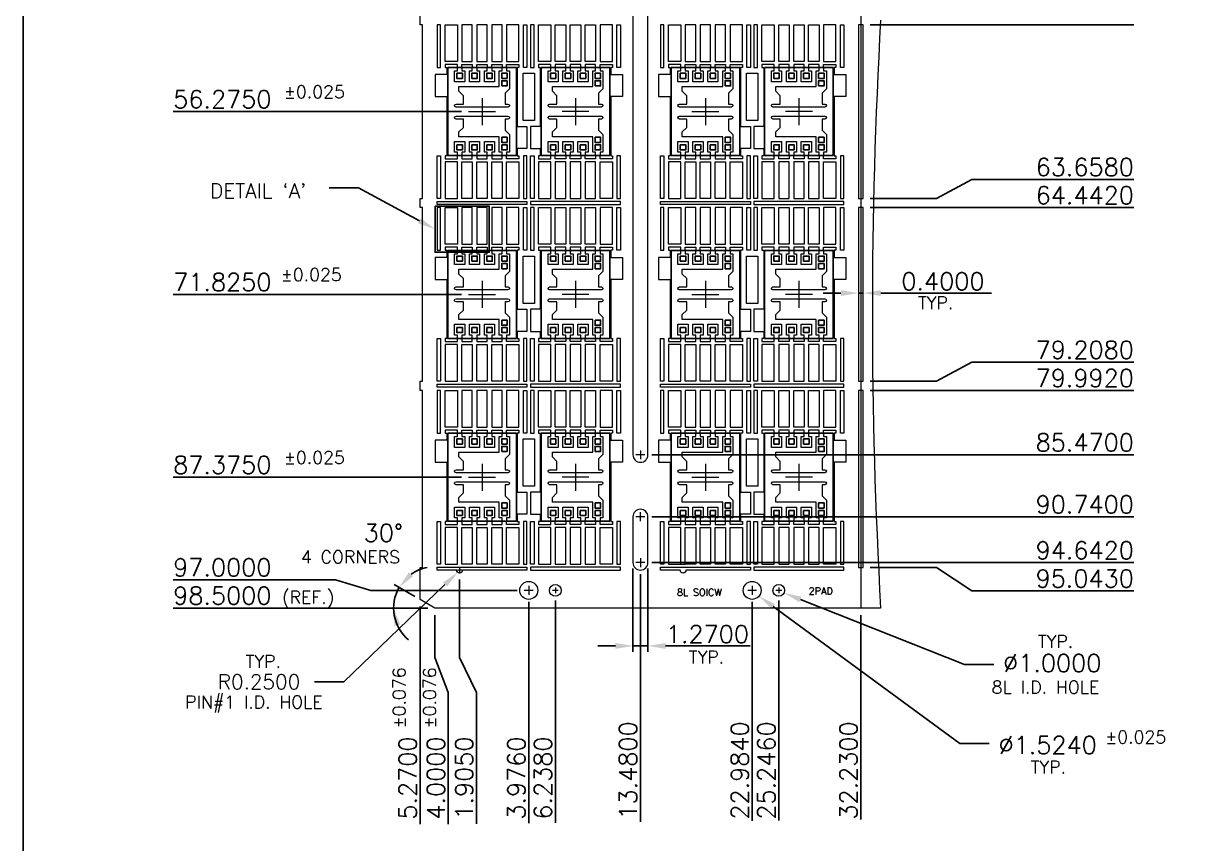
# Model space of a CAD drawing. Extents: x 1255 to 1552, y 205 to 435.
# Drawn here: x 1254.7 to 1353.4, y 293.2 to 363 of the extents above; entities that cross this region are included whole.
import ezdxf
from ezdxf.enums import TextEntityAlignment as Align
from ezdxf.lldxf.tags import DXFTag

# ---------------------------------------------------------------- set-up
doc = ezdxf.new("R2010")
doc.units = 0
for name, color, linetype in [('CEN', 2, 'CENTER'), ('COIN-LINE', 4, 'Continuous'), ('DIM', 7, 'Continuous'), ('LF-LINE', 1, 'Continuous'), ('PKG-OUT', 3, 'HIDDEN'), ('PLOTTING-AREA', 5, 'Continuous')]:
    doc.layers.add(name, color=color, linetype=linetype)
doc.styles.add('5.0-8.0 UNIT', font='SIMPLEX.shx', dxfattribs={"height": 0.15})
doc.styles.add('75_100   LAYOUT', font='SIMPLEX.shx', dxfattribs={"height": 1.5})
doc.styles.add('ROMANS', font='romans')
tags = doc.linetypes.add('CENTER', pattern=[2, 1.25, -0.25, 0.25, -0.25]).pattern_tags.tags
tags[10:11] = [DXFTag(74, 4), DXFTag(75, 0), DXFTag(340, '0'), DXFTag(46, 1.0), DXFTag(50, 0.0), DXFTag(44, 0.0), DXFTag(45, 0.0)]
tags[8:9] = [DXFTag(74, 4), DXFTag(75, 0), DXFTag(340, '0'), DXFTag(46, 1.0), DXFTag(50, 0.0), DXFTag(44, 0.0), DXFTag(45, 0.0)]
tags[6:7] = [DXFTag(74, 4), DXFTag(75, 0), DXFTag(340, '0'), DXFTag(46, 1.0), DXFTag(50, 0.0), DXFTag(44, 0.0), DXFTag(45, 0.0)]
tags[4:5] = [DXFTag(74, 4), DXFTag(75, 0), DXFTag(340, '0'), DXFTag(46, 1.0), DXFTag(50, 0.0), DXFTag(44, 0.0), DXFTag(45, 0.0)]
tags = doc.linetypes.add('HIDDEN', pattern=[0.375, 0.25, -0.125]).pattern_tags.tags
tags[6:7] = [DXFTag(74, 4), DXFTag(75, 0), DXFTag(340, '0'), DXFTag(46, 1.0), DXFTag(50, 0.0), DXFTag(44, 0.0), DXFTag(45, 0.0)]
tags[4:5] = [DXFTag(74, 4), DXFTag(75, 0), DXFTag(340, '0'), DXFTag(46, 1.0), DXFTag(50, 0.0), DXFTag(44, 0.0), DXFTag(45, 0.0)]

# ---------------------------------------------------------------- blocks, each defined once
blk = doc.blocks.new('TABLE')
at = {"layer": 'PLOTTING-AREA'}
blk.add_lwpolyline([(0, 191.5), (0, 0), (136, 0), (136, 191.5)], close=True, dxfattribs=at)
blk = doc.blocks.new('A$C694c3807')
at = {"lineweight": 0}
for points in [[(2.096, 4.126), (2.096, 3.835), (2.337, 3.835), (2.337, 2.319), (1.969, 1.951), (1.969, 1.016), (2.21, 1.016, -1), (2.21, 0.762), (-2.21, 0.762, -1), (-2.21, 1.016), (-1.587, 1.016), (-1.587, 1.722), (-1.968, 2.103), (-1.968, 2.517), (1.473, 2.517), (1.473, 3.835), (1.715, 3.835), (1.715, 4.126)], [(1.715, -3.364), (1.715, -3.073), (1.473, -3.073), (1.473, -1.755), (-1.968, -1.755), (-1.968, -1.341), (-1.587, -0.96), (-1.587, -0.254), (-2.21, -0.254, -1), (-2.21, 0), (2.21, 0, -1), (2.21, -0.254), (1.969, -0.254), (1.969, -1.189), (2.337, -1.557), (2.337, -3.073), (2.096, -3.073), (2.096, -3.364)]]:
    blk.add_lwpolyline(points, format="xyb", dxfattribs=at)
for points in [[(-1.715, 4.126), (-1.715, 3.835), (-1.473, 3.835), (-1.473, 2.921), (-2.337, 2.921), (-2.337, 3.835), (-2.095, 3.835), (-2.095, 4.126)], [(-0.445, 4.126), (-0.445, 3.835), (-0.203, 3.835), (-0.203, 2.921), (-1.067, 2.921), (-1.067, 3.835), (-0.825, 3.835), (-0.825, 4.126)], [(0.826, 4.126), (0.826, 3.835), (1.067, 3.835), (1.067, 2.921), (0.203, 2.921), (0.203, 3.835), (0.444, 3.835), (0.444, 4.126)], [(-2.095, -3.364), (-2.095, -3.073), (-2.337, -3.073), (-2.337, -2.159), (-1.473, -2.159), (-1.473, -3.073), (-1.715, -3.073), (-1.715, -3.364)], [(-0.825, -3.364), (-0.825, -3.073), (-1.067, -3.073), (-1.067, -2.159), (-0.203, -2.159), (-0.203, -3.073), (-0.445, -3.073), (-0.445, -3.364)], [(0.444, -3.364), (0.444, -3.073), (0.203, -3.073), (0.203, -2.159), (1.067, -2.159), (1.067, -3.073), (0.826, -3.073), (0.826, -3.364)]]:
    blk.add_lwpolyline(points, dxfattribs=at)
for points in [[(-2.137, 3.201), (-1.673, 3.201), (-1.673, 3.635), (-2.137, 3.635)], [(-0.867, 3.201), (-0.403, 3.201), (-0.403, 3.635), (-0.867, 3.635)], [(0.403, 3.201), (0.867, 3.201), (0.867, 3.635), (0.403, 3.635)], [(1.673, 3.201), (2.137, 3.201), (2.137, 3.635), (1.673, 3.635)], [(1.673, 2.567), (2.137, 2.567), (2.137, 3.001), (1.673, 3.001)], [(1.673, -1.805), (2.137, -1.805), (2.137, -2.239), (1.673, -2.239)], [(-2.137, -2.439), (-1.673, -2.439), (-1.673, -2.873), (-2.137, -2.873)], [(-0.867, -2.439), (-0.403, -2.439), (-0.403, -2.873), (-0.867, -2.873)], [(0.403, -2.439), (0.867, -2.439), (0.867, -2.873), (0.403, -2.873)], [(1.673, -2.439), (2.137, -2.439), (2.137, -2.873), (1.673, -2.873)]]:
    blk.add_lwpolyline(points, close=True)
at = {"layer": 'PKG-OUT'}
blk.add_lwpolyline([(2.92, -3.364), (2.92, 4.126), (-2.92, 4.126), (-2.92, -3.364)], close=True, dxfattribs=at)

msp = doc.modelspace()

# ---------------------------------------------------------------- linework, layer by layer
at = {"lineweight": 0}
for points in [[(1291.61226, 359.18852), (1291.61226, 359.45672), (1290.56276, 359.45672), (1290.56276, 359.20252), (1290.71276, 359.20252), (1290.71276, 358.59352), (1289.71276, 358.59352), (1289.71276, 356.71352), (1290.71276, 356.71352), (1290.71276, 355.29915), (1290.71276, 355.29915), (1290.71276, 351.68452), (1290.56276, 351.68452), (1290.56276, 351.43032), (1291.61226, 351.43032), (1291.61226, 351.69852)], [(1291.99326, 359.18852), (1291.99326, 359.45672), (1292.88226, 359.45672), (1292.88226, 359.18852)], [(1293.26326, 359.18852), (1293.26326, 359.45672), (1294.15226, 359.45672), (1294.15226, 359.18852)], [(1294.53326, 359.18852), (1294.53326, 359.45672), (1295.42226, 359.45672), (1295.42226, 359.18852)], [(1295.80326, 359.18852), (1295.80326, 359.45672), (1296.85276, 359.45672), (1296.85276, 359.20252), (1296.70276, 359.20252), (1296.70276, 359.20252), (1296.70276, 354.17352), (1297.53376, 354.17352), (1297.53376, 352.29352), (1296.70276, 352.29352), (1296.70276, 351.68452), (1296.85276, 351.68452), (1296.85276, 351.43032), (1295.80326, 351.43032), (1295.80326, 351.69852)], [(1299.56426, 359.18852), (1299.56426, 359.45672), (1298.51476, 359.45672), (1298.51476, 359.20252), (1298.66476, 359.20252), (1298.66476, 359.20252), (1298.66476, 354.17352), (1297.83376, 354.17352), (1297.83376, 352.29352), (1298.66476, 352.29352), (1298.66476, 351.68452), (1298.51476, 351.68452), (1298.51476, 351.43032), (1299.56426, 351.43032), (1299.56426, 351.69852)], [(1300.83426, 359.18852), (1300.83426, 359.45672), (1299.94526, 359.45672), (1299.94526, 359.18852)], [(1302.10426, 359.18852), (1302.10426, 359.45672), (1301.21526, 359.45672), (1301.21526, 359.18852)], [(1303.37426, 359.18852), (1303.37426, 359.45672), (1302.48526, 359.45672), (1302.48526, 359.18852)], [(1303.75526, 359.18852), (1303.75526, 359.45672), (1304.80476, 359.45672), (1304.80476, 359.20252), (1304.65476, 359.20252), (1304.65476, 358.59352), (1305.65476, 358.59352), (1305.65476, 356.71352), (1304.65476, 356.71352), (1304.65476, 355.29915), (1304.65476, 355.29915), (1304.65476, 351.68452), (1304.80476, 351.68452), (1304.80476, 351.43032), (1303.75526, 351.43032), (1303.75526, 351.69852)], [(1310.62026, 359.18852), (1310.62026, 359.45672), (1309.57076, 359.45672), (1309.57076, 359.20252), (1309.72076, 359.20252), (1309.72076, 358.59352), (1308.72076, 358.59352), (1308.72076, 356.71352), (1309.72076, 356.71352), (1309.72076, 355.29915), (1309.72076, 355.29915), (1309.72076, 351.68452), (1309.57076, 351.68452), (1309.57076, 351.43032), (1310.62026, 351.43032), (1310.62026, 351.69852)], [(1311.00126, 359.18852), (1311.00126, 359.45672), (1311.89026, 359.45672), (1311.89026, 359.18852)], [(1312.27126, 359.18852), (1312.27126, 359.45672), (1313.16026, 359.45672), (1313.16026, 359.18852)], [(1313.54126, 359.18852), (1313.54126, 359.45672), (1314.43026, 359.45672), (1314.43026, 359.18852)], [(1314.81126, 359.18852), (1314.81126, 359.45672), (1315.86076, 359.45672), (1315.86076, 359.20252), (1315.71076, 359.20252), (1315.71076, 359.20252), (1315.71076, 354.17352), (1316.54176, 354.17352), (1316.54176, 352.29352), (1315.71076, 352.29352), (1315.71076, 351.68452), (1315.86076, 351.68452), (1315.86076, 351.43032), (1314.81126, 351.43032), (1314.81126, 351.69852)], [(1318.57226, 359.18852), (1318.57226, 359.45672), (1317.52276, 359.45672), (1317.52276, 359.20252), (1317.67276, 359.20252), (1317.67276, 359.20252), (1317.67276, 354.17352), (1316.84176, 354.17352), (1316.84176, 352.29352), (1317.67276, 352.29352), (1317.67276, 351.68452), (1317.52276, 351.68452), (1317.52276, 351.43032), (1318.57226, 351.43032), (1318.57226, 351.69852)], [(1319.84226, 359.18852), (1319.84226, 359.45672), (1318.95326, 359.45672), (1318.95326, 359.18852)], [(1321.11226, 359.18852), (1321.11226, 359.45672), (1320.22326, 359.45672), (1320.22326, 359.18852)], [(1322.38226, 359.18852), (1322.38226, 359.45672), (1321.49326, 359.45672), (1321.49326, 359.18852)], [(1322.76326, 359.18852), (1322.76326, 359.45672), (1323.81276, 359.45672), (1323.81276, 359.20252), (1323.66276, 359.20252), (1323.66276, 358.59352), (1324.66276, 358.59352), (1324.66276, 356.71352), (1323.66276, 356.71352), (1323.66276, 355.29915), (1323.66276, 355.29915), (1323.66276, 351.68452), (1323.81276, 351.68452), (1323.81276, 351.43032), (1322.76326, 351.43032), (1322.76326, 351.69852)], [(1291.99326, 351.69852), (1291.99326, 351.43032), (1292.88226, 351.43032), (1292.88226, 351.69852)], [(1293.26326, 351.69852), (1293.26326, 351.43032), (1294.15226, 351.43032), (1294.15226, 351.69852)], [(1294.53326, 351.69852), (1294.53326, 351.43032), (1295.42226, 351.43032), (1295.42226, 351.69852)], [(1300.83426, 351.69852), (1300.83426, 351.43032), (1299.94526, 351.43032), (1299.94526, 351.69852)], [(1302.10426, 351.69852), (1302.10426, 351.43032), (1301.21526, 351.43032), (1301.21526, 351.69852)], [(1303.37426, 351.69852), (1303.37426, 351.43032), (1302.48526, 351.43032), (1302.48526, 351.69852)], [(1311.00126, 351.69852), (1311.00126, 351.43032), (1311.89026, 351.43032), (1311.89026, 351.69852)], [(1312.27126, 351.69852), (1312.27126, 351.43032), (1313.16026, 351.43032), (1313.16026, 351.69852)], [(1313.54126, 351.69852), (1313.54126, 351.43032), (1314.43026, 351.43032), (1314.43026, 351.69852)], [(1319.84226, 351.69852), (1319.84226, 351.43032), (1318.95326, 351.43032), (1318.95326, 351.69852)], [(1321.11226, 351.69852), (1321.11226, 351.43032), (1320.22326, 351.43032), (1320.22326, 351.69852)], [(1322.38226, 351.69852), (1322.38226, 351.43032), (1321.49326, 351.43032), (1321.49326, 351.69852)], [(1291.61226, 343.63852), (1291.61226, 343.90672), (1290.56276, 343.90672), (1290.56276, 343.65252), (1290.71276, 343.65252), (1290.71276, 343.04352), (1289.71276, 343.04352), (1289.71276, 341.16352), (1290.71276, 341.16352), (1290.71276, 339.74915), (1290.71276, 339.74915), (1290.71276, 336.13452), (1290.56276, 336.13452), (1290.56276, 335.88032), (1291.61226, 335.88032), (1291.61226, 336.14852)], [(1291.99326, 343.63852), (1291.99326, 343.90672), (1292.88226, 343.90672), (1292.88226, 343.63852)], [(1293.26326, 343.63852), (1293.26326, 343.90672), (1294.15226, 343.90672), (1294.15226, 343.63852)], [(1294.53326, 343.63852), (1294.53326, 343.90672), (1295.42226, 343.90672), (1295.42226, 343.63852)], [(1295.80326, 343.63852), (1295.80326, 343.90672), (1296.85276, 343.90672), (1296.85276, 343.65252), (1296.70276, 343.65252), (1296.70276, 343.65252), (1296.70276, 338.62352), (1297.53376, 338.62352), (1297.53376, 336.74352), (1296.70276, 336.74352), (1296.70276, 336.13452), (1296.85276, 336.13452), (1296.85276, 335.88032), (1295.80326, 335.88032), (1295.80326, 336.14852)], [(1299.56426, 343.63852), (1299.56426, 343.90672), (1298.51476, 343.90672), (1298.51476, 343.65252), (1298.66476, 343.65252), (1298.66476, 343.65252), (1298.66476, 338.62352), (1297.83376, 338.62352), (1297.83376, 336.74352), (1298.66476, 336.74352), (1298.66476, 336.13452), (1298.51476, 336.13452), (1298.51476, 335.88032), (1299.56426, 335.88032), (1299.56426, 336.14852)], [(1300.83426, 343.63852), (1300.83426, 343.90672), (1299.94526, 343.90672), (1299.94526, 343.63852)], [(1302.10426, 343.63852), (1302.10426, 343.90672), (1301.21526, 343.90672), (1301.21526, 343.63852)], [(1303.37426, 343.63852), (1303.37426, 343.90672), (1302.48526, 343.90672), (1302.48526, 343.63852)], [(1303.75526, 343.63852), (1303.75526, 343.90672), (1304.80476, 343.90672), (1304.80476, 343.65252), (1304.65476, 343.65252), (1304.65476, 343.04352), (1305.65476, 343.04352), (1305.65476, 341.16352), (1304.65476, 341.16352), (1304.65476, 339.74915), (1304.65476, 339.74915), (1304.65476, 336.13452), (1304.80476, 336.13452), (1304.80476, 335.88032), (1303.75526, 335.88032), (1303.75526, 336.14852)], [(1310.62026, 343.63852), (1310.62026, 343.90672), (1309.57076, 343.90672), (1309.57076, 343.65252), (1309.72076, 343.65252), (1309.72076, 343.04352), (1308.72076, 343.04352), (1308.72076, 341.16352), (1309.72076, 341.16352), (1309.72076, 339.74915), (1309.72076, 339.74915), (1309.72076, 336.13452), (1309.57076, 336.13452), (1309.57076, 335.88032), (1310.62026, 335.88032), (1310.62026, 336.14852)], [(1311.00126, 343.63852), (1311.00126, 343.90672), (1311.89026, 343.90672), (1311.89026, 343.63852)], [(1312.27126, 343.63852), (1312.27126, 343.90672), (1313.16026, 343.90672), (1313.16026, 343.63852)], [(1313.54126, 343.63852), (1313.54126, 343.90672), (1314.43026, 343.90672), (1314.43026, 343.63852)], [(1314.81126, 343.63852), (1314.81126, 343.90672), (1315.86076, 343.90672), (1315.86076, 343.65252), (1315.71076, 343.65252), (1315.71076, 343.65252), (1315.71076, 338.62352), (1316.54176, 338.62352), (1316.54176, 336.74352), (1315.71076, 336.74352), (1315.71076, 336.13452), (1315.86076, 336.13452), (1315.86076, 335.88032), (1314.81126, 335.88032), (1314.81126, 336.14852)], [(1318.57226, 343.63852), (1318.57226, 343.90672), (1317.52276, 343.90672), (1317.52276, 343.65252), (1317.67276, 343.65252), (1317.67276, 343.65252), (1317.67276, 338.62352), (1316.84176, 338.62352), (1316.84176, 336.74352), (1317.67276, 336.74352), (1317.67276, 336.13452), (1317.52276, 336.13452), (1317.52276, 335.88032), (1318.57226, 335.88032), (1318.57226, 336.14852)], [(1319.84226, 343.63852), (1319.84226, 343.90672), (1318.95326, 343.90672), (1318.95326, 343.63852)], [(1321.11226, 343.63852), (1321.11226, 343.90672), (1320.22326, 343.90672), (1320.22326, 343.63852)], [(1322.38226, 343.63852), (1322.38226, 343.90672), (1321.49326, 343.90672), (1321.49326, 343.63852)], [(1322.76326, 343.63852), (1322.76326, 343.90672), (1323.81276, 343.90672), (1323.81276, 343.65252), (1323.66276, 343.65252), (1323.66276, 343.04352), (1324.66276, 343.04352), (1324.66276, 341.16352), (1323.66276, 341.16352), (1323.66276, 339.74915), (1323.66276, 339.74915), (1323.66276, 336.13452), (1323.81276, 336.13452), (1323.81276, 335.88032), (1322.76326, 335.88032), (1322.76326, 336.14852)], [(1291.99326, 336.14852), (1291.99326, 335.88032), (1292.88226, 335.88032), (1292.88226, 336.14852)], [(1293.26326, 336.14852), (1293.26326, 335.88032), (1294.15226, 335.88032), (1294.15226, 336.14852)], [(1294.53326, 336.14852), (1294.53326, 335.88032), (1295.42226, 335.88032), (1295.42226, 336.14852)], [(1300.83426, 336.14852), (1300.83426, 335.88032), (1299.94526, 335.88032), (1299.94526, 336.14852)], [(1302.10426, 336.14852), (1302.10426, 335.88032), (1301.21526, 335.88032), (1301.21526, 336.14852)], [(1303.37426, 336.14852), (1303.37426, 335.88032), (1302.48526, 335.88032), (1302.48526, 336.14852)], [(1311.00126, 336.14852), (1311.00126, 335.88032), (1311.89026, 335.88032), (1311.89026, 336.14852)], [(1312.27126, 336.14852), (1312.27126, 335.88032), (1313.16026, 335.88032), (1313.16026, 336.14852)], [(1313.54126, 336.14852), (1313.54126, 335.88032), (1314.43026, 335.88032), (1314.43026, 336.14852)], [(1319.84226, 336.14852), (1319.84226, 335.88032), (1318.95326, 335.88032), (1318.95326, 336.14852)], [(1321.11226, 336.14852), (1321.11226, 335.88032), (1320.22326, 335.88032), (1320.22326, 336.14852)], [(1322.38226, 336.14852), (1322.38226, 335.88032), (1321.49326, 335.88032), (1321.49326, 336.14852)], [(1291.61226, 328.08852), (1291.61226, 328.35672), (1290.56276, 328.35672), (1290.56276, 328.10252), (1290.71276, 328.10252), (1290.71276, 327.49352), (1289.71276, 327.49352), (1289.71276, 325.61352), (1290.71276, 325.61352), (1290.71276, 324.19915), (1290.71276, 324.19915), (1290.71276, 320.58452), (1290.56276, 320.58452), (1290.56276, 320.33032), (1291.61226, 320.33032), (1291.61226, 320.59852)], [(1291.99326, 328.08852), (1291.99326, 328.35672), (1292.88226, 328.35672), (1292.88226, 328.08852)], [(1293.26326, 328.08852), (1293.26326, 328.35672), (1294.15226, 328.35672), (1294.15226, 328.08852)], [(1294.53326, 328.08852), (1294.53326, 328.35672), (1295.42226, 328.35672), (1295.42226, 328.08852)], [(1295.80326, 328.08852), (1295.80326, 328.35672), (1296.85276, 328.35672), (1296.85276, 328.10252), (1296.70276, 328.10252), (1296.70276, 328.10252), (1296.70276, 323.07352), (1297.53376, 323.07352), (1297.53376, 321.19352), (1296.70276, 321.19352), (1296.70276, 320.58452), (1296.85276, 320.58452), (1296.85276, 320.33032), (1295.80326, 320.33032), (1295.80326, 320.59852)], [(1299.56426, 328.08852), (1299.56426, 328.35672), (1298.51476, 328.35672), (1298.51476, 328.10252), (1298.66476, 328.10252), (1298.66476, 328.10252), (1298.66476, 323.07352), (1297.83376, 323.07352), (1297.83376, 321.19352), (1298.66476, 321.19352), (1298.66476, 320.58452), (1298.51476, 320.58452), (1298.51476, 320.33032), (1299.56426, 320.33032), (1299.56426, 320.59852)], [(1300.83426, 328.08852), (1300.83426, 328.35672), (1299.94526, 328.35672), (1299.94526, 328.08852)], [(1302.10426, 328.08852), (1302.10426, 328.35672), (1301.21526, 328.35672), (1301.21526, 328.08852)], [(1303.37426, 328.08852), (1303.37426, 328.35672), (1302.48526, 328.35672), (1302.48526, 328.08852)], [(1303.75526, 328.08852), (1303.75526, 328.35672), (1304.80476, 328.35672), (1304.80476, 328.10252), (1304.65476, 328.10252), (1304.65476, 327.49352), (1305.65476, 327.49352), (1305.65476, 325.61352), (1304.65476, 325.61352), (1304.65476, 324.19915), (1304.65476, 324.19915), (1304.65476, 320.58452), (1304.80476, 320.58452), (1304.80476, 320.33032), (1303.75526, 320.33032), (1303.75526, 320.59852)], [(1310.62026, 328.08852), (1310.62026, 328.35672), (1309.57076, 328.35672), (1309.57076, 328.10252), (1309.72076, 328.10252), (1309.72076, 327.49352), (1308.72076, 327.49352), (1308.72076, 325.61352), (1309.72076, 325.61352), (1309.72076, 324.19915), (1309.72076, 324.19915), (1309.72076, 320.58452), (1309.57076, 320.58452), (1309.57076, 320.33032), (1310.62026, 320.33032), (1310.62026, 320.59852)], [(1311.00126, 328.08852), (1311.00126, 328.35672), (1311.89026, 328.35672), (1311.89026, 328.08852)], [(1312.27126, 328.08852), (1312.27126, 328.35672), (1313.16026, 328.35672), (1313.16026, 328.08852)], [(1313.54126, 328.08852), (1313.54126, 328.35672), (1314.43026, 328.35672), (1314.43026, 328.08852)], [(1314.81126, 328.08852), (1314.81126, 328.35672), (1315.86076, 328.35672), (1315.86076, 328.10252), (1315.71076, 328.10252), (1315.71076, 328.10252), (1315.71076, 323.07352), (1316.54176, 323.07352), (1316.54176, 321.19352), (1315.71076, 321.19352), (1315.71076, 320.58452), (1315.86076, 320.58452), (1315.86076, 320.33032), (1314.81126, 320.33032), (1314.81126, 320.59852)], [(1318.57226, 328.08852), (1318.57226, 328.35672), (1317.52276, 328.35672), (1317.52276, 328.10252), (1317.67276, 328.10252), (1317.67276, 328.10252), (1317.67276, 323.07352), (1316.84176, 323.07352), (1316.84176, 321.19352), (1317.67276, 321.19352), (1317.67276, 320.58452), (1317.52276, 320.58452), (1317.52276, 320.33032), (1318.57226, 320.33032), (1318.57226, 320.59852)], [(1319.84226, 328.08852), (1319.84226, 328.35672), (1318.95326, 328.35672), (1318.95326, 328.08852)], [(1321.11226, 328.08852), (1321.11226, 328.35672), (1320.22326, 328.35672), (1320.22326, 328.08852)], [(1322.38226, 328.08852), (1322.38226, 328.35672), (1321.49326, 328.35672), (1321.49326, 328.08852)], [(1322.76326, 328.08852), (1322.76326, 328.35672), (1323.81276, 328.35672), (1323.81276, 328.10252), (1323.66276, 328.10252), (1323.66276, 327.49352), (1324.66276, 327.49352), (1324.66276, 325.61352), (1323.66276, 325.61352), (1323.66276, 324.19915), (1323.66276, 324.19915), (1323.66276, 320.58452), (1323.81276, 320.58452), (1323.81276, 320.33032), (1322.76326, 320.33032), (1322.76326, 320.59852)], [(1291.99326, 320.59852), (1291.99326, 320.33032), (1292.88226, 320.33032), (1292.88226, 320.59852)], [(1293.26326, 320.59852), (1293.26326, 320.33032), (1294.15226, 320.33032), (1294.15226, 320.59852)], [(1294.53326, 320.59852), (1294.53326, 320.33032), (1295.42226, 320.33032), (1295.42226, 320.59852)], [(1300.83426, 320.59852), (1300.83426, 320.33032), (1299.94526, 320.33032), (1299.94526, 320.59852)], [(1302.10426, 320.59852), (1302.10426, 320.33032), (1301.21526, 320.33032), (1301.21526, 320.59852)], [(1303.37426, 320.59852), (1303.37426, 320.33032), (1302.48526, 320.33032), (1302.48526, 320.59852)], [(1311.00126, 320.59852), (1311.00126, 320.33032), (1311.89026, 320.33032), (1311.89026, 320.59852)], [(1312.27126, 320.59852), (1312.27126, 320.33032), (1313.16026, 320.33032), (1313.16026, 320.59852)], [(1313.54126, 320.59852), (1313.54126, 320.33032), (1314.43026, 320.33032), (1314.43026, 320.59852)], [(1319.84226, 320.59852), (1319.84226, 320.33032), (1318.95326, 320.33032), (1318.95326, 320.59852)], [(1321.11226, 320.59852), (1321.11226, 320.33032), (1320.22326, 320.33032), (1320.22326, 320.59852)], [(1322.38226, 320.59852), (1322.38226, 320.33032), (1321.49326, 320.33032), (1321.49326, 320.59852)]]:
    msp.add_lwpolyline(points, dxfattribs=at)
for points in [[(1297.20276, 354.67352), (1297.20276, 358.70252), (1298.16476, 358.70252), (1298.16476, 354.67352)], [(1316.21076, 354.67352), (1316.21076, 358.70252), (1317.17276, 358.70252), (1317.17276, 354.67352)], [(1297.20276, 339.12352), (1297.20276, 343.15252), (1298.16476, 343.15252), (1298.16476, 339.12352)], [(1316.21076, 339.12352), (1316.21076, 343.15252), (1317.17276, 343.15252), (1317.17276, 339.12352)], [(1297.20276, 323.57352), (1297.20276, 327.60252), (1298.16476, 327.60252), (1298.16476, 323.57352)], [(1316.21076, 323.57352), (1316.21076, 327.60252), (1317.17276, 327.60252), (1317.17276, 323.57352)]]:
    msp.add_lwpolyline(points, close=True, dxfattribs=at)
at = {"layer": 'CEN', "linetype": 'CENTER', "lineweight": 0}
for p, q in [((1325.93776, 413.21852), (1325.93776, 313.21852)), ((1293.70776, 356.58852), (1293.70776, 354.29852)), ((1301.65976, 356.58852), (1301.65976, 354.29852)), ((1312.71576, 356.58852), (1312.71576, 354.29852)), ((1320.66776, 356.58852), (1320.66776, 354.29852)), ((1292.56276, 355.44352), (1294.85276, 355.44352)), ((1302.80476, 355.44352), (1300.51476, 355.44352)), ((1311.57076, 355.44352), (1313.86076, 355.44352)), ((1321.81276, 355.44352), (1319.52276, 355.44352)), ((1293.70776, 341.03852), (1293.70776, 338.74852)), ((1301.65976, 341.03852), (1301.65976, 338.74852)), ((1312.71576, 341.03852), (1312.71576, 338.74852)), ((1320.66776, 341.03852), (1320.66776, 338.74852)), ((1292.56276, 339.89352), (1294.85276, 339.89352)), ((1302.80476, 339.89352), (1300.51476, 339.89352)), ((1311.57076, 339.89352), (1313.86076, 339.89352)), ((1321.81276, 339.89352), (1319.52276, 339.89352)), ((1293.70776, 325.48852), (1293.70776, 323.19852)), ((1301.65976, 325.48852), (1301.65976, 323.19852)), ((1312.71576, 325.48852), (1312.71576, 323.19852)), ((1320.66776, 325.48852), (1320.66776, 323.19852)), ((1292.56276, 324.34352), (1294.85276, 324.34352)), ((1302.80476, 324.34352), (1300.51476, 324.34352)), ((1311.57076, 324.34352), (1313.86076, 324.34352)), ((1321.81276, 324.34352), (1319.52276, 324.34352)), ((1297.68376, 315.09952), (1297.68376, 314.33752)), ((1316.69176, 315.09952), (1316.69176, 314.33752)), ((1298.06476, 314.71852), (1297.30276, 314.71852)), ((1300.19576, 314.71852), (1299.69576, 314.71852)), ((1299.94576, 314.96852), (1299.94576, 314.46852)), ((1317.07276, 314.71852), (1316.31076, 314.71852)), ((1319.20376, 314.71852), (1318.70376, 314.71852)), ((1318.95376, 314.96852), (1318.95376, 314.46852))]:
    msp.add_line(p, q, dxfattribs=at)
for points in [[(1307.56876, 326.24852), (1306.80676, 326.24852)], [(1307.18776, 326.62952), (1307.18776, 325.86752)], [(1307.56876, 320.97852), (1306.80676, 320.97852)], [(1307.18776, 320.59752), (1307.18776, 321.35952)], [(1307.56876, 317.07652), (1306.80676, 317.07652)], [(1307.18776, 317.45752), (1307.18776, 316.69552)], [(1291.99326, 316.44152), (1291.61226, 316.44152)], [(1291.80276, 316.63202), (1291.80276, 316.25102)]]:
    msp.add_lwpolyline(points, dxfattribs=at)
at = {"layer": 'COIN-LINE'}
for p, q in [((1332.36677, 362.82652), (1335.36677, 362.82652)), ((1284.23776, 355.44352), (1281.23776, 355.44352)), ((1332.36677, 348.06052), (1335.36677, 349.67652)), ((1332.36677, 347.27652), (1335.36677, 347.27652)), ((1284.23776, 339.89352), (1281.23776, 339.89352)), ((1332.36677, 332.51052), (1335.36677, 334.12652)), ((1332.36677, 331.72652), (1335.36677, 331.72652)), ((1332.36677, 326.24852), (1335.36677, 326.24852)), ((1284.23776, 324.34352), (1281.23776, 324.34352)), ((1332.36677, 320.97852), (1335.36677, 320.97852)), ((1332.36677, 317.07652), (1335.36677, 317.07652)), ((1332.36677, 316.67552), (1335.36677, 314.67652)), ((1284.23776, 314.71852), (1281.23776, 315.61852)), ((1284.23776, 313.21852), (1281.23776, 313.21852)), ((1288.43776, 309.01852), (1288.43776, 306.01852)), ((1289.70776, 309.01852), (1290.83776, 306.01852)), ((1291.80276, 309.01852), (1293.23776, 306.01852)), ((1297.68376, 309.01852), (1297.68376, 306.01852)), ((1299.94576, 309.01852), (1299.94576, 306.01852)), ((1307.18776, 309.01852), (1307.18776, 306.01852)), ((1316.69176, 309.01852), (1316.69176, 306.01852)), ((1318.95376, 309.01852), (1318.95376, 306.01852)), ((1325.93776, 309.01852), (1325.93776, 306.01852))]:
    msp.add_line(p, q, dxfattribs=at)
at = {"layer": 'DIM'}
for p, q in [((1326.73776, 362.82652), (1332.36677, 362.82652)), ((1335.36677, 362.82652), (1349.16677, 362.82652)), ((1281.23776, 355.44352), (1267.43776, 355.44352)), ((1291.96276, 355.44352), (1284.23776, 355.44352)), ((1335.36677, 349.67652), (1349.16677, 349.67652)), ((1326.73776, 348.06052), (1332.36677, 348.06052)), ((1326.73776, 347.27652), (1332.36677, 347.27652)), ((1335.36677, 347.27652), (1349.16677, 347.27652)), ((1281.23776, 339.89352), (1267.43776, 339.89352)), ((1291.96276, 339.89352), (1284.23776, 339.89352)), ((1324.23776, 340.00523), (1322.73776, 340.00523)), ((1325.73776, 340.00523), (1326.13776, 340.00523)), ((1327.63776, 340.00523), (1337.06634, 340.00523)), ((1335.36677, 334.12652), (1349.16677, 334.12652)), ((1326.73776, 332.51052), (1332.36677, 332.51052)), ((1326.73776, 331.72652), (1332.36677, 331.72652)), ((1335.36677, 331.72652), (1349.16677, 331.72652)), ((1308.16876, 326.24852), (1332.36677, 326.24852)), ((1335.36677, 326.24852), (1349.16677, 326.24852)), ((1281.23776, 324.34352), (1267.43776, 324.34352)), ((1291.96276, 324.34352), (1284.23776, 324.34352)), ((1308.16876, 320.97852), (1332.36677, 320.97852)), ((1335.36677, 320.97852), (1349.16677, 320.97852)), ((1308.16876, 317.07652), (1332.36677, 317.07652)), ((1335.36677, 317.07652), (1349.16677, 317.07652)), ((1306.55276, 316.57652), (1306.55276, 309.49339)), ((1307.18776, 316.09552), (1307.18776, 309.01852)), ((1307.82276, 316.57652), (1307.82276, 309.49339)), ((1326.73776, 316.67552), (1332.36677, 316.67552)), ((1281.23776, 315.61852), (1267.43776, 315.61852)), ((1288.00472, 314.20146), (1286.22622, 315.22794)), ((1291.80276, 315.65102), (1291.80276, 309.01852)), ((1296.70276, 314.71852), (1284.23776, 314.71852)), ((1335.36677, 314.67652), (1349.16677, 314.67652)), ((1281.23776, 313.21852), (1267.43776, 313.21852)), ((1289.10776, 313.21852), (1284.23776, 313.21852)), ((1288.43776, 313.35175), (1288.43776, 309.01852)), ((1297.68376, 313.73752), (1297.68376, 309.01852)), ((1299.94576, 313.86852), (1299.94576, 309.01852)), ((1316.69176, 313.73752), (1316.69176, 309.01852)), ((1318.95376, 313.86852), (1318.95376, 309.01852)), ((1289.70776, 312.61852), (1289.70776, 309.01852)), ((1325.93776, 312.61852), (1325.93776, 309.01852)), ((1305.05276, 309.99339), (1303.55276, 309.99339)), ((1306.55276, 309.99339), (1307.82276, 309.99339)), ((1309.32276, 309.99339), (1316.53116, 309.99339)), ((1288.43776, 306.01852), (1288.43776, 294.82135)), ((1290.83776, 306.01852), (1290.83776, 294.82135)), ((1293.23776, 306.01852), (1293.23776, 294.85699)), ((1297.68376, 306.01852), (1297.68376, 294.91928)), ((1299.94576, 306.01852), (1299.94576, 294.94324)), ((1307.18776, 306.01852), (1307.18776, 295.01994)), ((1316.69176, 306.01852), (1316.69176, 295.12059)), ((1318.95376, 306.01852), (1318.95376, 295.14455)), ((1325.93776, 306.01852), (1325.93776, 295.21852))]:
    msp.add_line(p, q, dxfattribs=at)
at = {"layer": 'DIM', "linetype": 'ByBlock', "lineweight": -2}
for p, q in [((1283.20974, 348.94533), (1280.70974, 348.94533)), ((1288.38881, 346.15319), (1283.20974, 348.94533)), ((1290.5568, 315.2137), (1281.96569, 306.94434)), ((1320.79845, 313.94816), (1334.74315, 308.40894)), ((1334.74315, 308.40894), (1337.24315, 308.40894)), ((1281.96569, 306.94434), (1279.46569, 306.94434)), ((1334.35614, 301.68257), (1336.85614, 301.68257))]:
    msp.add_line(p, q, dxfattribs=at)
msp.add_lwpolyline([(1318.48721, 313.34406), (1334.35614, 301.68257)], dxfattribs=at)
at = {"layer": 'DIM'}
for start, end in [(100.7964655, 125.4022061), (150.0079314, 230.4480504)]:
    msp.add_arc((1289.70776, 313.21852), 3.51982, start, end, dxfattribs=at)
for points in [[(1288.50745, 346.37325), (1289.70915, 345.44137), (1288.27017, 345.93314)], [(1324.23776, 340.25523), (1324.23776, 339.75523), (1325.73776, 340.00523)], [(1327.63776, 340.25523), (1327.63776, 339.75523), (1326.13776, 340.00523)], [(1287.48377, 316.25578), (1287.85361, 315.9193), (1286.65927, 314.978)], [(1290.38343, 315.39382), (1291.63751, 316.25393), (1290.73017, 315.03358)], [(1318.33917, 313.1426), (1317.27848, 314.23231), (1318.63525, 313.54551)], [(1320.70616, 313.71582), (1319.40441, 314.50191), (1320.89074, 314.1805)], [(1286.75183, 311.80624), (1286.26331, 311.6997), (1286.18795, 313.21852)], [(1305.05276, 310.24339), (1305.05276, 309.74339), (1306.55276, 309.99339)], [(1309.32276, 310.24339), (1309.32276, 309.74339), (1307.82276, 309.99339)]]:
    msp.add_solid(points, dxfattribs=at)
at = {"layer": 'LF-LINE', "lineweight": 0}
msp.add_line((1310.62026, 316.96052), (1311.00126, 316.96052), dxfattribs=at)
for points in [[(1307.82276, 367.62852, 1), (1306.55276, 367.62852), (1306.55276, 326.24852, 1), (1307.82276, 326.24852)], [(1307.82276, 320.97852, 1), (1306.55276, 320.97852), (1306.55276, 317.07652, 1), (1307.82276, 317.07652)], [(1291.55276, 316.44152), (1289.88176, 316.44152), (1289.88176, 316.69552), (1297.53376, 316.69552), (1297.53376, 316.44152), (1292.05276, 316.44152, -1)], [(1310.56076, 316.44152), (1308.88976, 316.44152), (1308.88976, 316.69552), (1316.54176, 316.69552), (1316.54176, 316.44152), (1311.06076, 316.44152, -1)]]:
    msp.add_lwpolyline(points, format="xyb", close=True, dxfattribs=at)
msp.add_lwpolyline([(1327.62042, 363.21852, 0.0281506), (1327.62042, 313.21852), (1289.70776, 313.21852), (1288.43776, 313.95175), (1288.43776, 316.67552), (1288.63776, 316.67552), (1288.63776, 331.72652), (1288.43776, 331.72652), (1288.43776, 332.51052), (1288.63776, 332.51052), (1288.63776, 347.27652), (1288.43776, 347.27652), (1288.43776, 348.06052), (1288.63776, 348.06052), (1288.63776, 362.82652), (1288.43776, 362.82652), (1288.43776, 363.61052)], format="xyb", dxfattribs=at)
for points in [[(1289.88176, 359.20252), (1290.18176, 359.20252), (1290.18176, 362.82652), (1289.88176, 362.82652)], [(1291.61226, 359.71072), (1290.56276, 359.71072), (1290.56276, 362.82652), (1291.61226, 362.82652)], [(1291.99326, 359.71072), (1292.88226, 359.71072), (1292.88226, 362.82652), (1291.99326, 362.82652)], [(1293.26326, 359.71072), (1294.15226, 359.71072), (1294.15226, 362.82652), (1293.26326, 362.82652)], [(1294.53326, 359.71072), (1295.42226, 359.71072), (1295.42226, 362.82652), (1294.53326, 362.82652)], [(1295.80326, 359.71072), (1296.85276, 359.71072), (1296.85276, 362.82652), (1295.80326, 362.82652)], [(1297.53376, 359.20252), (1297.23376, 359.20252), (1297.23376, 362.82652), (1297.53376, 362.82652)], [(1297.83376, 359.20252), (1298.13376, 359.20252), (1298.13376, 362.82652), (1297.83376, 362.82652)], [(1299.56426, 359.71072), (1298.51476, 359.71072), (1298.51476, 362.82652), (1299.56426, 362.82652)], [(1300.83426, 359.71072), (1299.94526, 359.71072), (1299.94526, 362.82652), (1300.83426, 362.82652)], [(1302.10426, 359.71072), (1301.21526, 359.71072), (1301.21526, 362.82652), (1302.10426, 362.82652)], [(1303.37426, 359.71072), (1302.48526, 359.71072), (1302.48526, 362.82652), (1303.37426, 362.82652)], [(1303.75526, 359.71072), (1304.80476, 359.71072), (1304.80476, 362.82652), (1303.75526, 362.82652)], [(1305.48576, 359.20252), (1305.18576, 359.20252), (1305.18576, 362.82652), (1305.48576, 362.82652)], [(1308.88976, 359.20252), (1309.18976, 359.20252), (1309.18976, 362.82652), (1308.88976, 362.82652)], [(1310.62026, 359.71072), (1309.57076, 359.71072), (1309.57076, 362.82652), (1310.62026, 362.82652)], [(1311.00126, 359.71072), (1311.89026, 359.71072), (1311.89026, 362.82652), (1311.00126, 362.82652)], [(1312.27126, 359.71072), (1313.16026, 359.71072), (1313.16026, 362.82652), (1312.27126, 362.82652)], [(1313.54126, 359.71072), (1314.43026, 359.71072), (1314.43026, 362.82652), (1313.54126, 362.82652)], [(1314.81126, 359.71072), (1315.86076, 359.71072), (1315.86076, 362.82652), (1314.81126, 362.82652)], [(1316.54176, 359.20252), (1316.24176, 359.20252), (1316.24176, 362.82652), (1316.54176, 362.82652)], [(1316.84176, 359.20252), (1317.14176, 359.20252), (1317.14176, 362.82652), (1316.84176, 362.82652)], [(1318.57226, 359.71072), (1317.52276, 359.71072), (1317.52276, 362.82652), (1318.57226, 362.82652)], [(1319.84226, 359.71072), (1318.95326, 359.71072), (1318.95326, 362.82652), (1319.84226, 362.82652)], [(1321.11226, 359.71072), (1320.22326, 359.71072), (1320.22326, 362.82652), (1321.11226, 362.82652)], [(1322.38226, 359.71072), (1321.49326, 359.71072), (1321.49326, 362.82652), (1322.38226, 362.82652)], [(1322.76326, 359.71072), (1323.81276, 359.71072), (1323.81276, 362.82652), (1322.76326, 362.82652)], [(1324.49376, 359.20252), (1324.19376, 359.20252), (1324.19376, 362.82652), (1324.49376, 362.82652)], [(1325.73776, 348.06052), (1326.13776, 348.06052), (1326.13776, 362.82652), (1325.73776, 362.82652)], [(1289.88176, 351.68452), (1290.18176, 351.68452), (1290.18176, 348.06052), (1289.88176, 348.06052)], [(1297.53376, 351.68452), (1297.23376, 351.68452), (1297.23376, 348.06052), (1297.53376, 348.06052)], [(1297.83376, 351.68452), (1298.13376, 351.68452), (1298.13376, 348.06052), (1297.83376, 348.06052)], [(1305.48576, 351.68452), (1305.18576, 351.68452), (1305.18576, 348.06052), (1305.48576, 348.06052)], [(1308.88976, 351.68452), (1309.18976, 351.68452), (1309.18976, 348.06052), (1308.88976, 348.06052)], [(1316.54176, 351.68452), (1316.24176, 351.68452), (1316.24176, 348.06052), (1316.54176, 348.06052)], [(1316.84176, 351.68452), (1317.14176, 351.68452), (1317.14176, 348.06052), (1316.84176, 348.06052)], [(1324.49376, 351.68452), (1324.19376, 351.68452), (1324.19376, 348.06052), (1324.49376, 348.06052)], [(1291.61226, 351.17632), (1290.56276, 351.17632), (1290.56276, 348.06052), (1291.61226, 348.06052)], [(1291.99326, 351.17632), (1292.88226, 351.17632), (1292.88226, 348.06052), (1291.99326, 348.06052)], [(1293.26326, 351.17632), (1294.15226, 351.17632), (1294.15226, 348.06052), (1293.26326, 348.06052)], [(1294.53326, 351.17632), (1295.42226, 351.17632), (1295.42226, 348.06052), (1294.53326, 348.06052)], [(1295.80326, 351.17632), (1296.85276, 351.17632), (1296.85276, 348.06052), (1295.80326, 348.06052)], [(1299.56426, 351.17632), (1298.51476, 351.17632), (1298.51476, 348.06052), (1299.56426, 348.06052)], [(1300.83426, 351.17632), (1299.94526, 351.17632), (1299.94526, 348.06052), (1300.83426, 348.06052)], [(1302.10426, 351.17632), (1301.21526, 351.17632), (1301.21526, 348.06052), (1302.10426, 348.06052)], [(1303.37426, 351.17632), (1302.48526, 351.17632), (1302.48526, 348.06052), (1303.37426, 348.06052)], [(1303.75526, 351.17632), (1304.80476, 351.17632), (1304.80476, 348.06052), (1303.75526, 348.06052)], [(1310.62026, 351.17632), (1309.57076, 351.17632), (1309.57076, 348.06052), (1310.62026, 348.06052)], [(1311.00126, 351.17632), (1311.89026, 351.17632), (1311.89026, 348.06052), (1311.00126, 348.06052)], [(1312.27126, 351.17632), (1313.16026, 351.17632), (1313.16026, 348.06052), (1312.27126, 348.06052)], [(1313.54126, 351.17632), (1314.43026, 351.17632), (1314.43026, 348.06052), (1313.54126, 348.06052)], [(1314.81126, 351.17632), (1315.86076, 351.17632), (1315.86076, 348.06052), (1314.81126, 348.06052)], [(1318.57226, 351.17632), (1317.52276, 351.17632), (1317.52276, 348.06052), (1318.57226, 348.06052)], [(1319.84226, 351.17632), (1318.95326, 351.17632), (1318.95326, 348.06052), (1319.84226, 348.06052)], [(1321.11226, 351.17632), (1320.22326, 351.17632), (1320.22326, 348.06052), (1321.11226, 348.06052)], [(1322.38226, 351.17632), (1321.49326, 351.17632), (1321.49326, 348.06052), (1322.38226, 348.06052)], [(1322.76326, 351.17632), (1323.81276, 351.17632), (1323.81276, 348.06052), (1322.76326, 348.06052)], [(1289.88176, 347.79552), (1297.53376, 347.79552), (1297.53376, 347.54152), (1289.88176, 347.54152)], [(1305.48576, 347.79552), (1297.83376, 347.79552), (1297.83376, 347.54152), (1305.48576, 347.54152)], [(1308.88976, 347.79552), (1316.54176, 347.79552), (1316.54176, 347.54152), (1308.88976, 347.54152)], [(1324.49376, 347.79552), (1316.84176, 347.79552), (1316.84176, 347.54152), (1324.49376, 347.54152)], [(1289.88176, 343.65252), (1290.18176, 343.65252), (1290.18176, 347.27652), (1289.88176, 347.27652)], [(1291.61226, 344.16072), (1290.56276, 344.16072), (1290.56276, 347.27652), (1291.61226, 347.27652)], [(1291.99326, 344.16072), (1292.88226, 344.16072), (1292.88226, 347.27652), (1291.99326, 347.27652)], [(1293.26326, 344.16072), (1294.15226, 344.16072), (1294.15226, 347.27652), (1293.26326, 347.27652)], [(1294.53326, 344.16072), (1295.42226, 344.16072), (1295.42226, 347.27652), (1294.53326, 347.27652)], [(1295.80326, 344.16072), (1296.85276, 344.16072), (1296.85276, 347.27652), (1295.80326, 347.27652)], [(1297.53376, 343.65252), (1297.23376, 343.65252), (1297.23376, 347.27652), (1297.53376, 347.27652)], [(1297.83376, 343.65252), (1298.13376, 343.65252), (1298.13376, 347.27652), (1297.83376, 347.27652)], [(1299.56426, 344.16072), (1298.51476, 344.16072), (1298.51476, 347.27652), (1299.56426, 347.27652)], [(1300.83426, 344.16072), (1299.94526, 344.16072), (1299.94526, 347.27652), (1300.83426, 347.27652)], [(1302.10426, 344.16072), (1301.21526, 344.16072), (1301.21526, 347.27652), (1302.10426, 347.27652)], [(1303.37426, 344.16072), (1302.48526, 344.16072), (1302.48526, 347.27652), (1303.37426, 347.27652)], [(1303.75526, 344.16072), (1304.80476, 344.16072), (1304.80476, 347.27652), (1303.75526, 347.27652)], [(1305.48576, 343.65252), (1305.18576, 343.65252), (1305.18576, 347.27652), (1305.48576, 347.27652)], [(1308.88976, 343.65252), (1309.18976, 343.65252), (1309.18976, 347.27652), (1308.88976, 347.27652)], [(1310.62026, 344.16072), (1309.57076, 344.16072), (1309.57076, 347.27652), (1310.62026, 347.27652)], [(1311.00126, 344.16072), (1311.89026, 344.16072), (1311.89026, 347.27652), (1311.00126, 347.27652)], [(1312.27126, 344.16072), (1313.16026, 344.16072), (1313.16026, 347.27652), (1312.27126, 347.27652)], [(1313.54126, 344.16072), (1314.43026, 344.16072), (1314.43026, 347.27652), (1313.54126, 347.27652)], [(1314.81126, 344.16072), (1315.86076, 344.16072), (1315.86076, 347.27652), (1314.81126, 347.27652)], [(1316.54176, 343.65252), (1316.24176, 343.65252), (1316.24176, 347.27652), (1316.54176, 347.27652)], [(1316.84176, 343.65252), (1317.14176, 343.65252), (1317.14176, 347.27652), (1316.84176, 347.27652)], [(1318.57226, 344.16072), (1317.52276, 344.16072), (1317.52276, 347.27652), (1318.57226, 347.27652)], [(1319.84226, 344.16072), (1318.95326, 344.16072), (1318.95326, 347.27652), (1319.84226, 347.27652)], [(1321.11226, 344.16072), (1320.22326, 344.16072), (1320.22326, 347.27652), (1321.11226, 347.27652)], [(1322.38226, 344.16072), (1321.49326, 344.16072), (1321.49326, 347.27652), (1322.38226, 347.27652)], [(1322.76326, 344.16072), (1323.81276, 344.16072), (1323.81276, 347.27652), (1322.76326, 347.27652)], [(1324.49376, 343.65252), (1324.19376, 343.65252), (1324.19376, 347.27652), (1324.49376, 347.27652)], [(1325.73776, 332.51052), (1326.13776, 332.51052), (1326.13776, 347.27652), (1325.73776, 347.27652)], [(1289.88176, 336.13452), (1290.18176, 336.13452), (1290.18176, 332.51052), (1289.88176, 332.51052)], [(1297.53376, 336.13452), (1297.23376, 336.13452), (1297.23376, 332.51052), (1297.53376, 332.51052)], [(1297.83376, 336.13452), (1298.13376, 336.13452), (1298.13376, 332.51052), (1297.83376, 332.51052)], [(1305.48576, 336.13452), (1305.18576, 336.13452), (1305.18576, 332.51052), (1305.48576, 332.51052)], [(1308.88976, 336.13452), (1309.18976, 336.13452), (1309.18976, 332.51052), (1308.88976, 332.51052)], [(1316.54176, 336.13452), (1316.24176, 336.13452), (1316.24176, 332.51052), (1316.54176, 332.51052)], [(1316.84176, 336.13452), (1317.14176, 336.13452), (1317.14176, 332.51052), (1316.84176, 332.51052)], [(1324.49376, 336.13452), (1324.19376, 336.13452), (1324.19376, 332.51052), (1324.49376, 332.51052)], [(1291.61226, 335.62632), (1290.56276, 335.62632), (1290.56276, 332.51052), (1291.61226, 332.51052)], [(1291.99326, 335.62632), (1292.88226, 335.62632), (1292.88226, 332.51052), (1291.99326, 332.51052)], [(1293.26326, 335.62632), (1294.15226, 335.62632), (1294.15226, 332.51052), (1293.26326, 332.51052)], [(1294.53326, 335.62632), (1295.42226, 335.62632), (1295.42226, 332.51052), (1294.53326, 332.51052)], [(1295.80326, 335.62632), (1296.85276, 335.62632), (1296.85276, 332.51052), (1295.80326, 332.51052)], [(1299.56426, 335.62632), (1298.51476, 335.62632), (1298.51476, 332.51052), (1299.56426, 332.51052)], [(1300.83426, 335.62632), (1299.94526, 335.62632), (1299.94526, 332.51052), (1300.83426, 332.51052)], [(1302.10426, 335.62632), (1301.21526, 335.62632), (1301.21526, 332.51052), (1302.10426, 332.51052)], [(1303.37426, 335.62632), (1302.48526, 335.62632), (1302.48526, 332.51052), (1303.37426, 332.51052)], [(1303.75526, 335.62632), (1304.80476, 335.62632), (1304.80476, 332.51052), (1303.75526, 332.51052)], [(1310.62026, 335.62632), (1309.57076, 335.62632), (1309.57076, 332.51052), (1310.62026, 332.51052)], [(1311.00126, 335.62632), (1311.89026, 335.62632), (1311.89026, 332.51052), (1311.00126, 332.51052)], [(1312.27126, 335.62632), (1313.16026, 335.62632), (1313.16026, 332.51052), (1312.27126, 332.51052)], [(1313.54126, 335.62632), (1314.43026, 335.62632), (1314.43026, 332.51052), (1313.54126, 332.51052)], [(1314.81126, 335.62632), (1315.86076, 335.62632), (1315.86076, 332.51052), (1314.81126, 332.51052)], [(1318.57226, 335.62632), (1317.52276, 335.62632), (1317.52276, 332.51052), (1318.57226, 332.51052)], [(1319.84226, 335.62632), (1318.95326, 335.62632), (1318.95326, 332.51052), (1319.84226, 332.51052)], [(1321.11226, 335.62632), (1320.22326, 335.62632), (1320.22326, 332.51052), (1321.11226, 332.51052)], [(1322.38226, 335.62632), (1321.49326, 335.62632), (1321.49326, 332.51052), (1322.38226, 332.51052)], [(1322.76326, 335.62632), (1323.81276, 335.62632), (1323.81276, 332.51052), (1322.76326, 332.51052)], [(1289.88176, 332.24552), (1297.53376, 332.24552), (1297.53376, 331.99152), (1289.88176, 331.99152)], [(1305.48576, 332.24552), (1297.83376, 332.24552), (1297.83376, 331.99152), (1305.48576, 331.99152)], [(1308.88976, 332.24552), (1316.54176, 332.24552), (1316.54176, 331.99152), (1308.88976, 331.99152)], [(1324.49376, 332.24552), (1316.84176, 332.24552), (1316.84176, 331.99152), (1324.49376, 331.99152)], [(1289.88176, 328.10252), (1290.18176, 328.10252), (1290.18176, 331.72652), (1289.88176, 331.72652)], [(1291.61226, 328.61072), (1290.56276, 328.61072), (1290.56276, 331.72652), (1291.61226, 331.72652)], [(1291.99326, 328.61072), (1292.88226, 328.61072), (1292.88226, 331.72652), (1291.99326, 331.72652)], [(1293.26326, 328.61072), (1294.15226, 328.61072), (1294.15226, 331.72652), (1293.26326, 331.72652)], [(1294.53326, 328.61072), (1295.42226, 328.61072), (1295.42226, 331.72652), (1294.53326, 331.72652)], [(1295.80326, 328.61072), (1296.85276, 328.61072), (1296.85276, 331.72652), (1295.80326, 331.72652)], [(1297.53376, 328.10252), (1297.23376, 328.10252), (1297.23376, 331.72652), (1297.53376, 331.72652)], [(1297.83376, 328.10252), (1298.13376, 328.10252), (1298.13376, 331.72652), (1297.83376, 331.72652)], [(1299.56426, 328.61072), (1298.51476, 328.61072), (1298.51476, 331.72652), (1299.56426, 331.72652)], [(1300.83426, 328.61072), (1299.94526, 328.61072), (1299.94526, 331.72652), (1300.83426, 331.72652)], [(1302.10426, 328.61072), (1301.21526, 328.61072), (1301.21526, 331.72652), (1302.10426, 331.72652)], [(1303.37426, 328.61072), (1302.48526, 328.61072), (1302.48526, 331.72652), (1303.37426, 331.72652)], [(1303.75526, 328.61072), (1304.80476, 328.61072), (1304.80476, 331.72652), (1303.75526, 331.72652)], [(1305.48576, 328.10252), (1305.18576, 328.10252), (1305.18576, 331.72652), (1305.48576, 331.72652)], [(1308.88976, 328.10252), (1309.18976, 328.10252), (1309.18976, 331.72652), (1308.88976, 331.72652)], [(1310.62026, 328.61072), (1309.57076, 328.61072), (1309.57076, 331.72652), (1310.62026, 331.72652)], [(1311.00126, 328.61072), (1311.89026, 328.61072), (1311.89026, 331.72652), (1311.00126, 331.72652)], [(1312.27126, 328.61072), (1313.16026, 328.61072), (1313.16026, 331.72652), (1312.27126, 331.72652)], [(1313.54126, 328.61072), (1314.43026, 328.61072), (1314.43026, 331.72652), (1313.54126, 331.72652)], [(1314.81126, 328.61072), (1315.86076, 328.61072), (1315.86076, 331.72652), (1314.81126, 331.72652)], [(1316.54176, 328.10252), (1316.24176, 328.10252), (1316.24176, 331.72652), (1316.54176, 331.72652)], [(1316.84176, 328.10252), (1317.14176, 328.10252), (1317.14176, 331.72652), (1316.84176, 331.72652)], [(1318.57226, 328.61072), (1317.52276, 328.61072), (1317.52276, 331.72652), (1318.57226, 331.72652)], [(1319.84226, 328.61072), (1318.95326, 328.61072), (1318.95326, 331.72652), (1319.84226, 331.72652)], [(1321.11226, 328.61072), (1320.22326, 328.61072), (1320.22326, 331.72652), (1321.11226, 331.72652)], [(1322.38226, 328.61072), (1321.49326, 328.61072), (1321.49326, 331.72652), (1322.38226, 331.72652)], [(1322.76326, 328.61072), (1323.81276, 328.61072), (1323.81276, 331.72652), (1322.76326, 331.72652)], [(1324.49376, 328.10252), (1324.19376, 328.10252), (1324.19376, 331.72652), (1324.49376, 331.72652)], [(1325.73776, 316.67552), (1326.13776, 316.67552), (1326.13776, 331.72652), (1325.73776, 331.72652)], [(1289.88176, 320.58452), (1290.18176, 320.58452), (1290.18176, 316.96052), (1289.88176, 316.96052)], [(1291.61226, 320.07632), (1290.56276, 320.07632), (1290.56276, 316.96052), (1291.61226, 316.96052)], [(1291.99326, 320.07632), (1292.88226, 320.07632), (1292.88226, 316.96052), (1291.99326, 316.96052)], [(1293.26326, 320.07632), (1294.15226, 320.07632), (1294.15226, 316.96052), (1293.26326, 316.96052)], [(1294.53326, 320.07632), (1295.42226, 320.07632), (1295.42226, 316.96052), (1294.53326, 316.96052)], [(1295.80326, 320.07632), (1296.85276, 320.07632), (1296.85276, 316.96052), (1295.80326, 316.96052)], [(1297.53376, 320.58452), (1297.23376, 320.58452), (1297.23376, 316.96052), (1297.53376, 316.96052)], [(1297.83376, 320.58452), (1298.13376, 320.58452), (1298.13376, 316.96052), (1297.83376, 316.96052)], [(1299.56426, 320.07632), (1298.51476, 320.07632), (1298.51476, 316.96052), (1299.56426, 316.96052)], [(1300.83426, 320.07632), (1299.94526, 320.07632), (1299.94526, 316.96052), (1300.83426, 316.96052)], [(1302.10426, 320.07632), (1301.21526, 320.07632), (1301.21526, 316.96052), (1302.10426, 316.96052)], [(1303.37426, 320.07632), (1302.48526, 320.07632), (1302.48526, 316.96052), (1303.37426, 316.96052)], [(1303.75526, 320.07632), (1304.80476, 320.07632), (1304.80476, 316.96052), (1303.75526, 316.96052)], [(1305.48576, 320.58452), (1305.18576, 320.58452), (1305.18576, 316.96052), (1305.48576, 316.96052)], [(1308.88976, 320.58452), (1309.18976, 320.58452), (1309.18976, 316.96052), (1308.88976, 316.96052)], [(1310.62026, 320.07632), (1309.57076, 320.07632), (1309.57076, 316.96052), (1310.62026, 316.96052)], [(1311.00126, 320.07632), (1311.89026, 320.07632), (1311.89026, 316.96052), (1311.00126, 316.96052)], [(1312.27126, 320.07632), (1313.16026, 320.07632), (1313.16026, 316.96052), (1312.27126, 316.96052)], [(1313.54126, 320.07632), (1314.43026, 320.07632), (1314.43026, 316.96052), (1313.54126, 316.96052)], [(1314.81126, 320.07632), (1315.86076, 320.07632), (1315.86076, 316.96052), (1314.81126, 316.96052)], [(1316.54176, 320.58452), (1316.24176, 320.58452), (1316.24176, 316.96052), (1316.54176, 316.96052)], [(1316.84176, 320.58452), (1317.14176, 320.58452), (1317.14176, 316.96052), (1316.84176, 316.96052)], [(1318.57226, 320.07632), (1317.52276, 320.07632), (1317.52276, 316.96052), (1318.57226, 316.96052)], [(1319.84226, 320.07632), (1318.95326, 320.07632), (1318.95326, 316.96052), (1319.84226, 316.96052)], [(1321.11226, 320.07632), (1320.22326, 320.07632), (1320.22326, 316.96052), (1321.11226, 316.96052)], [(1322.38226, 320.07632), (1321.49326, 320.07632), (1321.49326, 316.96052), (1322.38226, 316.96052)], [(1322.76326, 320.07632), (1323.81276, 320.07632), (1323.81276, 316.96052), (1322.76326, 316.96052)], [(1324.49376, 320.58452), (1324.19376, 320.58452), (1324.19376, 316.96052), (1324.49376, 316.96052)], [(1305.48576, 316.69552), (1297.83376, 316.69552), (1297.83376, 316.44152), (1305.48576, 316.44152)], [(1324.49376, 316.69552), (1316.84176, 316.69552), (1316.84176, 316.44152), (1324.49376, 316.44152)]]:
    msp.add_lwpolyline(points, close=True, dxfattribs=at)
for centre, radius in [((1297.68376, 314.71852), 0.762), ((1299.94576, 314.71852), 0.5), ((1316.69176, 314.71852), 0.762), ((1318.95376, 314.71852), 0.5)]:
    msp.add_circle(centre, radius, dxfattribs=at)
at = {"layer": 'PKG-OUT'}
msp.add_lwpolyline([(1289.70915, 347.41088), (1294.32868, 347.41088), (1294.32868, 343.47186), (1289.70915, 343.47186), (1289.70915, 347.41088)], dxfattribs=at)

# ---------------------------------------------------------------- block references
at = {"xscale": 1.2, "yscale": 1.2, "zscale": 1.2}
msp.add_blockref('TABLE', (1254.67384, 204.76179), dxfattribs=at)
at = {"lineweight": 0}
for p in [(1293.70776, 355.06252), (1301.65976, 355.06252), (1312.71576, 355.06252), (1320.66776, 355.06252), (1293.70776, 339.51252), (1301.65976, 339.51252), (1312.71576, 339.51252), (1320.66776, 339.51252), (1293.70776, 323.96252), (1301.65976, 323.96252), (1312.71576, 323.96252), (1320.66776, 323.96252)]:
    msp.add_blockref('A$C694c3807', p, dxfattribs=at)

# ---------------------------------------------------------------- texts
at = {"layer": 'DIM'}
for s, height, style, p in [('±0.025', 1.08, '5.0-8.0 UNIT', (1276.85414, 356.58387)), ('56.2750', 1.5, '75_100   LAYOUT', (1267.43776, 355.74352)), ("DETAIL `A'", 1.25, '75_100   LAYOUT', (1270.5645, 348.08224)), ('71.8250', 1.5, '75_100   LAYOUT', (1267.43776, 340.19352)), ('±0.025', 1.08, '5.0-8.0 UNIT', (1276.5911, 341.03387)), ('0.4000', 1.5, '75_100   LAYOUT', (1329.38776, 340.25523)), ('TYP.', 1.08, '5.0-8.0 UNIT', (1330.79875, 338.6355)), ('87.3750', 1.5, '75_100   LAYOUT', (1267.43776, 324.64352)), ('±0.025', 1.08, '5.0-8.0 UNIT', (1276.85414, 325.48387)), ('30%%D', 1.5, '75_100   LAYOUT', (1283.64375, 318.85594)), ('4 CORNERS', 1.08, '5.0-8.0 UNIT', (1278.30483, 317.02323)), ('97.0000', 1.5, '75_100   LAYOUT', (1267.43776, 315.91852)), ('98.5000', 1.5, '75_100   LAYOUT', (1267.43776, 313.51852)), ('(REF.)', 1.08, '5.0-8.0 UNIT', (1276.6905, 313.58969)), ('1.2700', 1.5, '75_100   LAYOUT', (1309.34571, 310.24339)), ('TYP.', 1.08, '5.0-8.0 UNIT', (1340.99704, 309.83091)), ('TYP.', 1.08, '5.0-8.0 UNIT', (1273.59499, 308.13299)), ('TYP.', 1.08, '5.0-8.0 UNIT', (1311.29646, 308.50777)), ('∅1.0000', 1.5, '75_100   LAYOUT', (1338.04315, 307.78394)), ('R0.2500', 1.25, '75_100   LAYOUT', (1271.22521, 306.31934)), ('8L I.D. HOLE', 1.08, '5.0-8.0 UNIT', (1337.06772, 305.94673)), ('PIN#1 I.D. HOLE', 1.08, '5.0-8.0 UNIT', (1268.44675, 304.6794)), ('±0.025', 1.08, '5.0-8.0 UNIT', (1346.73579, 301.70427)), ('TYP.', 1.08, '5.0-8.0 UNIT', (1340.3884, 299.14433))]:
    msp.add_text(s, height=height, dxfattribs=dict(at, style=style)).set_placement(p)
at = {"layer": 'DIM', "style": '75_100   LAYOUT'}
for s, p in [('63.6580', (1349.16677, 349.97652)), ('64.4420', (1349.16677, 347.57652)), ('79.2080', (1349.16677, 334.42652)), ('79.9920', (1349.16677, 332.02652)), ('85.4700', (1349.16677, 326.54852)), ('90.7400', (1349.16677, 321.27852)), ('94.6420', (1349.16677, 317.37652)), ('95.0430', (1349.16677, 314.97652))]:
    msp.add_text(s, height=1.5, dxfattribs=at).set_placement(p, align=Align.RIGHT)
at = {"layer": 'DIM'}
for s, height, style, p in [('±0.076', 1.08, '5.0-8.0 UNIT', (1287.19249, 302.98556)), ('±0.076', 1.08, '5.0-8.0 UNIT', (1289.78908, 302.98556)), ('13.4800', 1.5, '75_100   LAYOUT', (1306.88776, 295.21852)), ('22.9840', 1.5, '75_100   LAYOUT', (1316.39176, 295.21852)), ('25.2460', 1.5, '75_100   LAYOUT', (1318.65376, 295.21852)), ('32.2300', 1.5, '75_100   LAYOUT', (1325.63776, 295.21852)), ('5.2700', 1.5, '75_100   LAYOUT', (1288.13776, 295.21852)), ('4.0000', 1.5, '75_100   LAYOUT', (1290.53776, 295.21852)), ('1.9050', 1.5, '75_100   LAYOUT', (1292.93776, 295.21852)), ('3.9760', 1.5, '75_100   LAYOUT', (1297.38376, 295.21852)), ('6.2380', 1.5, '75_100   LAYOUT', (1299.64576, 295.21852))]:
    msp.add_text(s, height=height, rotation=90, dxfattribs=dict(at, style=style)).set_placement(p)
at = {"layer": 'DIM', "insert": (1337.65614, 302.30757), "char_height": 1.5, "attachment_point": 1, "style": '75_100   LAYOUT'}
msp.add_mtext('%%C1.5240', dxfattribs=at)
at = {"layer": 'PKG-OUT', "lineweight": 0, "style": 'ROMANS'}
for s, p in [('8L SOICW', (1310.28828, 314.24973)), ('2PAD', (1321.49639, 314.35502))]:
    msp.add_text(s, height=0.6, rotation=0, dxfattribs=at).set_placement(p)

doc.saveas('drawing.dxf')
